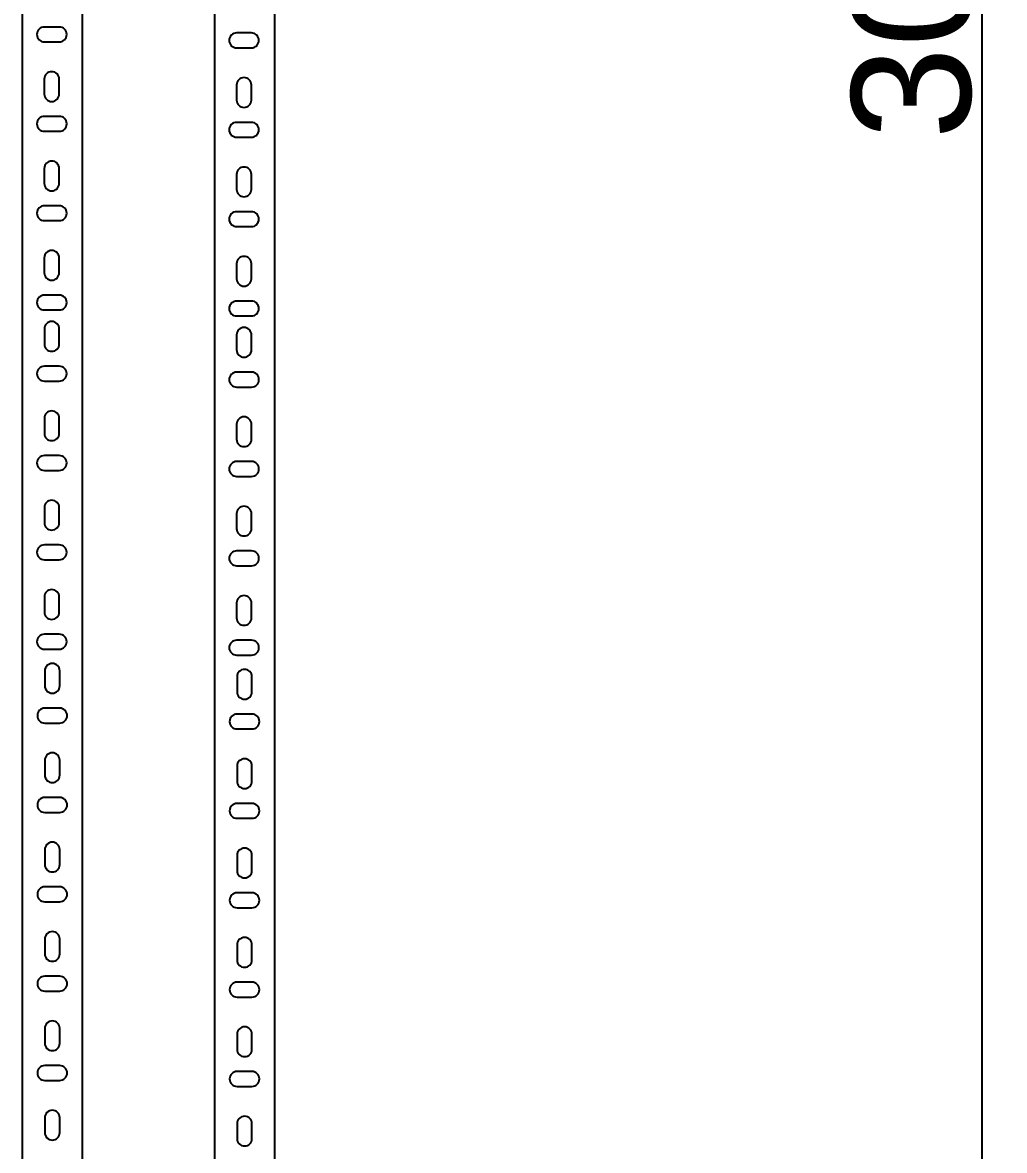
# Model space of a CAD drawing. Header units: millimetres. Extents: x 6614975 to 6624097, y 8742145 to 8746891.
# Drawn here: x 6615652.5 to 6615718.4, y 8745988.8 to 8746064.5 of the extents above; entities that cross this region are included whole.
import ezdxf

# ---------------------------------------------------------------- set-up
doc = ezdxf.new("R2010")
doc.units = ezdxf.units.MM
doc.styles.get("Standard").update_dxf_attribs({"font": 'arial.ttf'})
doc.dimstyles.new('ISO-25', dxfattribs={"dimtxt": 8, "dimasz": 5, "dimexe": 1.5, "dimexo": 0.625, "dimtad": 1, "dimtxsty": 'Standard', "dimcen": 2.5, "dimclrd": 1, "dimclre": 1, "dimclrt": 143, "dimadec": 0, "dimazin": 0, "dimtfac": 1, "dimtmove": 0, "dimatfit": 3, "dimfxl": 1, "dimarcsym": 0})

# ---------------------------------------------------------------- blocks, each defined once
blk = doc.blocks.new('*D255')
at = {"color": 1, "lineweight": -2, "transparency": 16777216}
for p, q in [((6615665.984, 8746216.014), (6615718.356, 8746216.014)), ((6615665.984, 8745916.014), (6615718.356, 8745916.014))]:
    blk.add_line(p, q, dxfattribs=at)
at = {"color": 1, "linetype": 'Continuous', "lineweight": -2, "transparency": 16777216}
blk.add_line((6615716.856, 8745921.014), (6615716.856, 8746211.014), dxfattribs=at)
at = {"color": 1, "transparency": 16777216}
for points in [[(6615716.023, 8746211.014), (6615717.689, 8746211.014), (6615716.856, 8746216.014)], [(6615716.023, 8745921.014), (6615717.689, 8745921.014), (6615716.856, 8745916.014)]]:
    blk.add_solid(points, dxfattribs=at)
at = {"layer": 'Defpoints', "color": 0, "transparency": 16777216}
for p in [(6615665.359, 8746216.014), (6615716.856, 8746216.014), (6615665.359, 8745916.014)]:
    blk.add_point(p, dxfattribs=at)
at = {"color": 143, "transparency": 16777216, "insert": (6615712.144, 8746066.014), "char_height": 8, "attachment_point": 5, "rotation": 90}
blk.add_mtext('300', dxfattribs=at)

msp = doc.modelspace()

# ---------------------------------------------------------------- linework, layer by layer
at = {"color": 7, "true_color": 0xffffff}
for p, q in [((6615652.456, 8745916.414), (6615652.456, 8746216.414)), ((6615656.456, 8746216.414), (6615656.456, 8745916.414)), ((6615656.456, 8746216.414), (6615656.456, 8745916.414)), ((6615656.456, 8746216.414), (6615656.456, 8745916.414)), ((6615656.456, 8746216.414), (6615656.456, 8745916.414)), ((6615656.456, 8746216.414), (6615656.456, 8745916.414)), ((6615656.456, 8746216.414), (6615656.456, 8745916.414)), ((6615665.359, 8745916.014), (6615665.359, 8746216.014)), ((6615669.359, 8746216.014), (6615669.359, 8745916.014)), ((6615669.359, 8746216.014), (6615669.359, 8745916.014)), ((6615669.359, 8746216.014), (6615669.359, 8745916.014)), ((6615669.359, 8746216.014), (6615669.359, 8745916.014)), ((6615669.359, 8746216.014), (6615669.359, 8745916.014)), ((6615669.359, 8746216.014), (6615669.359, 8745916.014))]:
    msp.add_line(p, q, dxfattribs=at)
for points in [[(6615653.916, 8746064.241, 1), (6615653.916, 8746063.241), (6615654.916, 8746063.241, 1), (6615654.916, 8746064.241)], [(6615653.916, 8746064.241, 1), (6615653.916, 8746063.241), (6615654.916, 8746063.241, 1), (6615654.916, 8746064.241)], [(6615653.916, 8746064.241, 1), (6615653.916, 8746063.241), (6615654.916, 8746063.241, 1), (6615654.916, 8746064.241)], [(6615653.916, 8746064.241, 1), (6615653.916, 8746063.241), (6615654.916, 8746063.241, 1), (6615654.916, 8746064.241)], [(6615653.916, 8746064.241, 1), (6615653.916, 8746063.241), (6615654.916, 8746063.241, 1), (6615654.916, 8746064.241)], [(6615653.916, 8746064.241, 1), (6615653.916, 8746063.241), (6615654.916, 8746063.241, 1), (6615654.916, 8746064.241)], [(6615666.819, 8746063.841, 1), (6615666.819, 8746062.841), (6615667.819, 8746062.841, 1), (6615667.819, 8746063.841)], [(6615666.819, 8746063.841, 1), (6615666.819, 8746062.841), (6615667.819, 8746062.841, 1), (6615667.819, 8746063.841)], [(6615666.819, 8746063.841, 1), (6615666.819, 8746062.841), (6615667.819, 8746062.841, 1), (6615667.819, 8746063.841)], [(6615666.819, 8746063.841, 1), (6615666.819, 8746062.841), (6615667.819, 8746062.841, 1), (6615667.819, 8746063.841)], [(6615666.819, 8746063.841, 1), (6615666.819, 8746062.841), (6615667.819, 8746062.841, 1), (6615667.819, 8746063.841)], [(6615666.819, 8746063.841, 1), (6615666.819, 8746062.841), (6615667.819, 8746062.841, 1), (6615667.819, 8746063.841)], [(6615653.916, 8746059.741, 1), (6615654.916, 8746059.741), (6615654.916, 8746060.741, 1), (6615653.916, 8746060.741)], [(6615653.916, 8746059.741, 1), (6615654.916, 8746059.741), (6615654.916, 8746060.741, 1), (6615653.916, 8746060.741)], [(6615653.916, 8746059.741, 1), (6615654.916, 8746059.741), (6615654.916, 8746060.741, 1), (6615653.916, 8746060.741)], [(6615653.916, 8746059.741, 1), (6615654.916, 8746059.741), (6615654.916, 8746060.741, 1), (6615653.916, 8746060.741)], [(6615653.916, 8746059.741, 1), (6615654.916, 8746059.741), (6615654.916, 8746060.741, 1), (6615653.916, 8746060.741)], [(6615653.916, 8746059.741, 1), (6615654.916, 8746059.741), (6615654.916, 8746060.741, 1), (6615653.916, 8746060.741)], [(6615666.819, 8746059.341, 1), (6615667.819, 8746059.341), (6615667.819, 8746060.341, 1), (6615666.819, 8746060.341)], [(6615666.819, 8746059.341, 1), (6615667.819, 8746059.341), (6615667.819, 8746060.341, 1), (6615666.819, 8746060.341)], [(6615666.819, 8746059.341, 1), (6615667.819, 8746059.341), (6615667.819, 8746060.341, 1), (6615666.819, 8746060.341)], [(6615666.819, 8746059.341, 1), (6615667.819, 8746059.341), (6615667.819, 8746060.341, 1), (6615666.819, 8746060.341)], [(6615666.819, 8746059.341, 1), (6615667.819, 8746059.341), (6615667.819, 8746060.341, 1), (6615666.819, 8746060.341)], [(6615666.819, 8746059.341, 1), (6615667.819, 8746059.341), (6615667.819, 8746060.341, 1), (6615666.819, 8746060.341)], [(6615653.916, 8746058.241, 1), (6615653.916, 8746057.241), (6615654.916, 8746057.241, 1), (6615654.916, 8746058.241)], [(6615653.916, 8746058.241, 1), (6615653.916, 8746057.241), (6615654.916, 8746057.241, 1), (6615654.916, 8746058.241)], [(6615653.916, 8746058.241, 1), (6615653.916, 8746057.241), (6615654.916, 8746057.241, 1), (6615654.916, 8746058.241)], [(6615653.916, 8746058.241, 1), (6615653.916, 8746057.241), (6615654.916, 8746057.241, 1), (6615654.916, 8746058.241)], [(6615653.916, 8746058.241, 1), (6615653.916, 8746057.241), (6615654.916, 8746057.241, 1), (6615654.916, 8746058.241)], [(6615653.916, 8746058.241, 1), (6615653.916, 8746057.241), (6615654.916, 8746057.241, 1), (6615654.916, 8746058.241)], [(6615666.819, 8746057.841, 1), (6615666.819, 8746056.841), (6615667.819, 8746056.841, 1), (6615667.819, 8746057.841)], [(6615666.819, 8746057.841, 1), (6615666.819, 8746056.841), (6615667.819, 8746056.841, 1), (6615667.819, 8746057.841)], [(6615666.819, 8746057.841, 1), (6615666.819, 8746056.841), (6615667.819, 8746056.841, 1), (6615667.819, 8746057.841)], [(6615666.819, 8746057.841, 1), (6615666.819, 8746056.841), (6615667.819, 8746056.841, 1), (6615667.819, 8746057.841)], [(6615666.819, 8746057.841, 1), (6615666.819, 8746056.841), (6615667.819, 8746056.841, 1), (6615667.819, 8746057.841)], [(6615666.819, 8746057.841, 1), (6615666.819, 8746056.841), (6615667.819, 8746056.841, 1), (6615667.819, 8746057.841)], [(6615653.916, 8746053.741, 1), (6615654.916, 8746053.741), (6615654.916, 8746054.741, 1), (6615653.916, 8746054.741)], [(6615653.916, 8746053.741, 1), (6615654.916, 8746053.741), (6615654.916, 8746054.741, 1), (6615653.916, 8746054.741)], [(6615653.916, 8746053.741, 1), (6615654.916, 8746053.741), (6615654.916, 8746054.741, 1), (6615653.916, 8746054.741)], [(6615653.916, 8746053.741, 1), (6615654.916, 8746053.741), (6615654.916, 8746054.741, 1), (6615653.916, 8746054.741)], [(6615653.916, 8746053.741, 1), (6615654.916, 8746053.741), (6615654.916, 8746054.741, 1), (6615653.916, 8746054.741)], [(6615653.916, 8746053.741, 1), (6615654.916, 8746053.741), (6615654.916, 8746054.741, 1), (6615653.916, 8746054.741)], [(6615666.819, 8746053.341, 1), (6615667.819, 8746053.341), (6615667.819, 8746054.341, 1), (6615666.819, 8746054.341)], [(6615666.819, 8746053.341, 1), (6615667.819, 8746053.341), (6615667.819, 8746054.341, 1), (6615666.819, 8746054.341)], [(6615666.819, 8746053.341, 1), (6615667.819, 8746053.341), (6615667.819, 8746054.341, 1), (6615666.819, 8746054.341)], [(6615666.819, 8746053.341, 1), (6615667.819, 8746053.341), (6615667.819, 8746054.341, 1), (6615666.819, 8746054.341)], [(6615666.819, 8746053.341, 1), (6615667.819, 8746053.341), (6615667.819, 8746054.341, 1), (6615666.819, 8746054.341)], [(6615666.819, 8746053.341, 1), (6615667.819, 8746053.341), (6615667.819, 8746054.341, 1), (6615666.819, 8746054.341)], [(6615653.916, 8746052.241, 1), (6615653.916, 8746051.241), (6615654.916, 8746051.241, 1), (6615654.916, 8746052.241)], [(6615653.916, 8746052.241, 1), (6615653.916, 8746051.241), (6615654.916, 8746051.241, 1), (6615654.916, 8746052.241)], [(6615653.916, 8746052.241, 1), (6615653.916, 8746051.241), (6615654.916, 8746051.241, 1), (6615654.916, 8746052.241)], [(6615653.916, 8746052.241, 1), (6615653.916, 8746051.241), (6615654.916, 8746051.241, 1), (6615654.916, 8746052.241)], [(6615653.916, 8746052.241, 1), (6615653.916, 8746051.241), (6615654.916, 8746051.241, 1), (6615654.916, 8746052.241)], [(6615653.916, 8746052.241, 1), (6615653.916, 8746051.241), (6615654.916, 8746051.241, 1), (6615654.916, 8746052.241)], [(6615666.819, 8746051.841, 1), (6615666.819, 8746050.841), (6615667.819, 8746050.841, 1), (6615667.819, 8746051.841)], [(6615666.819, 8746051.841, 1), (6615666.819, 8746050.841), (6615667.819, 8746050.841, 1), (6615667.819, 8746051.841)], [(6615666.819, 8746051.841, 1), (6615666.819, 8746050.841), (6615667.819, 8746050.841, 1), (6615667.819, 8746051.841)], [(6615666.819, 8746051.841, 1), (6615666.819, 8746050.841), (6615667.819, 8746050.841, 1), (6615667.819, 8746051.841)], [(6615666.819, 8746051.841, 1), (6615666.819, 8746050.841), (6615667.819, 8746050.841, 1), (6615667.819, 8746051.841)], [(6615666.819, 8746051.841, 1), (6615666.819, 8746050.841), (6615667.819, 8746050.841, 1), (6615667.819, 8746051.841)], [(6615653.916, 8746047.741, 1), (6615654.916, 8746047.741), (6615654.916, 8746048.741, 1), (6615653.916, 8746048.741)], [(6615653.916, 8746047.741, 1), (6615654.916, 8746047.741), (6615654.916, 8746048.741, 1), (6615653.916, 8746048.741)], [(6615653.916, 8746047.741, 1), (6615654.916, 8746047.741), (6615654.916, 8746048.741, 1), (6615653.916, 8746048.741)], [(6615653.916, 8746047.741, 1), (6615654.916, 8746047.741), (6615654.916, 8746048.741, 1), (6615653.916, 8746048.741)], [(6615653.916, 8746047.741, 1), (6615654.916, 8746047.741), (6615654.916, 8746048.741, 1), (6615653.916, 8746048.741)], [(6615653.916, 8746047.741, 1), (6615654.916, 8746047.741), (6615654.916, 8746048.741, 1), (6615653.916, 8746048.741)], [(6615666.819, 8746047.341, 1), (6615667.819, 8746047.341), (6615667.819, 8746048.341, 1), (6615666.819, 8746048.341)], [(6615666.819, 8746047.341, 1), (6615667.819, 8746047.341), (6615667.819, 8746048.341, 1), (6615666.819, 8746048.341)], [(6615666.819, 8746047.341, 1), (6615667.819, 8746047.341), (6615667.819, 8746048.341, 1), (6615666.819, 8746048.341)], [(6615666.819, 8746047.341, 1), (6615667.819, 8746047.341), (6615667.819, 8746048.341, 1), (6615666.819, 8746048.341)], [(6615666.819, 8746047.341, 1), (6615667.819, 8746047.341), (6615667.819, 8746048.341, 1), (6615666.819, 8746048.341)], [(6615666.819, 8746047.341, 1), (6615667.819, 8746047.341), (6615667.819, 8746048.341, 1), (6615666.819, 8746048.341)], [(6615653.916, 8746046.241, 1), (6615653.916, 8746045.241), (6615654.916, 8746045.241, 1), (6615654.916, 8746046.241)], [(6615653.916, 8746046.241, 1), (6615653.916, 8746045.241), (6615654.916, 8746045.241, 1), (6615654.916, 8746046.241)], [(6615653.916, 8746046.241, 1), (6615653.916, 8746045.241), (6615654.916, 8746045.241, 1), (6615654.916, 8746046.241)], [(6615653.916, 8746046.241, 1), (6615653.916, 8746045.241), (6615654.916, 8746045.241, 1), (6615654.916, 8746046.241)], [(6615653.916, 8746046.241, 1), (6615653.916, 8746045.241), (6615654.916, 8746045.241, 1), (6615654.916, 8746046.241)], [(6615653.916, 8746046.241, 1), (6615653.916, 8746045.241), (6615654.916, 8746045.241, 1), (6615654.916, 8746046.241)], [(6615666.819, 8746045.841, 1), (6615666.819, 8746044.841), (6615667.819, 8746044.841, 1), (6615667.819, 8746045.841)], [(6615666.819, 8746045.841, 1), (6615666.819, 8746044.841), (6615667.819, 8746044.841, 1), (6615667.819, 8746045.841)], [(6615666.819, 8746045.841, 1), (6615666.819, 8746044.841), (6615667.819, 8746044.841, 1), (6615667.819, 8746045.841)], [(6615666.819, 8746045.841, 1), (6615666.819, 8746044.841), (6615667.819, 8746044.841, 1), (6615667.819, 8746045.841)], [(6615666.819, 8746045.841, 1), (6615666.819, 8746044.841), (6615667.819, 8746044.841, 1), (6615667.819, 8746045.841)], [(6615666.819, 8746045.841, 1), (6615666.819, 8746044.841), (6615667.819, 8746044.841, 1), (6615667.819, 8746045.841)], [(6615653.919, 8746042.968, 1), (6615654.919, 8746042.968), (6615654.919, 8746043.968, 1), (6615653.919, 8746043.968)], [(6615653.919, 8746042.968, 1), (6615654.919, 8746042.968), (6615654.919, 8746043.968, 1), (6615653.919, 8746043.968)], [(6615653.919, 8746042.968, 1), (6615654.919, 8746042.968), (6615654.919, 8746043.968, 1), (6615653.919, 8746043.968)], [(6615653.919, 8746042.968, 1), (6615654.919, 8746042.968), (6615654.919, 8746043.968, 1), (6615653.919, 8746043.968)], [(6615653.919, 8746042.968, 1), (6615654.919, 8746042.968), (6615654.919, 8746043.968, 1), (6615653.919, 8746043.968)], [(6615653.919, 8746042.968, 1), (6615654.919, 8746042.968), (6615654.919, 8746043.968, 1), (6615653.919, 8746043.968)], [(6615666.822, 8746042.568, 1), (6615667.822, 8746042.568), (6615667.822, 8746043.568, 1), (6615666.822, 8746043.568)], [(6615666.822, 8746042.568, 1), (6615667.822, 8746042.568), (6615667.822, 8746043.568, 1), (6615666.822, 8746043.568)], [(6615666.822, 8746042.568, 1), (6615667.822, 8746042.568), (6615667.822, 8746043.568, 1), (6615666.822, 8746043.568)], [(6615666.822, 8746042.568, 1), (6615667.822, 8746042.568), (6615667.822, 8746043.568, 1), (6615666.822, 8746043.568)], [(6615666.822, 8746042.568, 1), (6615667.822, 8746042.568), (6615667.822, 8746043.568, 1), (6615666.822, 8746043.568)], [(6615666.822, 8746042.568, 1), (6615667.822, 8746042.568), (6615667.822, 8746043.568, 1), (6615666.822, 8746043.568)], [(6615653.919, 8746041.468, 1), (6615653.919, 8746040.468), (6615654.919, 8746040.468, 1), (6615654.919, 8746041.468)], [(6615653.919, 8746041.468, 1), (6615653.919, 8746040.468), (6615654.919, 8746040.468, 1), (6615654.919, 8746041.468)], [(6615653.919, 8746041.468, 1), (6615653.919, 8746040.468), (6615654.919, 8746040.468, 1), (6615654.919, 8746041.468)], [(6615653.919, 8746041.468, 1), (6615653.919, 8746040.468), (6615654.919, 8746040.468, 1), (6615654.919, 8746041.468)], [(6615653.919, 8746041.468, 1), (6615653.919, 8746040.468), (6615654.919, 8746040.468, 1), (6615654.919, 8746041.468)], [(6615653.919, 8746041.468, 1), (6615653.919, 8746040.468), (6615654.919, 8746040.468, 1), (6615654.919, 8746041.468)], [(6615666.822, 8746041.068, 1), (6615666.822, 8746040.068), (6615667.822, 8746040.068, 1), (6615667.822, 8746041.068)], [(6615666.822, 8746041.068, 1), (6615666.822, 8746040.068), (6615667.822, 8746040.068, 1), (6615667.822, 8746041.068)], [(6615666.822, 8746041.068, 1), (6615666.822, 8746040.068), (6615667.822, 8746040.068, 1), (6615667.822, 8746041.068)], [(6615666.822, 8746041.068, 1), (6615666.822, 8746040.068), (6615667.822, 8746040.068, 1), (6615667.822, 8746041.068)], [(6615666.822, 8746041.068, 1), (6615666.822, 8746040.068), (6615667.822, 8746040.068, 1), (6615667.822, 8746041.068)], [(6615666.822, 8746041.068, 1), (6615666.822, 8746040.068), (6615667.822, 8746040.068, 1), (6615667.822, 8746041.068)], [(6615653.919, 8746036.968, 1), (6615654.919, 8746036.968), (6615654.919, 8746037.968, 1), (6615653.919, 8746037.968)], [(6615653.919, 8746036.968, 1), (6615654.919, 8746036.968), (6615654.919, 8746037.968, 1), (6615653.919, 8746037.968)], [(6615653.919, 8746036.968, 1), (6615654.919, 8746036.968), (6615654.919, 8746037.968, 1), (6615653.919, 8746037.968)], [(6615653.919, 8746036.968, 1), (6615654.919, 8746036.968), (6615654.919, 8746037.968, 1), (6615653.919, 8746037.968)], [(6615653.919, 8746036.968, 1), (6615654.919, 8746036.968), (6615654.919, 8746037.968, 1), (6615653.919, 8746037.968)], [(6615653.919, 8746036.968, 1), (6615654.919, 8746036.968), (6615654.919, 8746037.968, 1), (6615653.919, 8746037.968)], [(6615666.822, 8746036.568, 1), (6615667.822, 8746036.568), (6615667.822, 8746037.568, 1), (6615666.822, 8746037.568)], [(6615666.822, 8746036.568, 1), (6615667.822, 8746036.568), (6615667.822, 8746037.568, 1), (6615666.822, 8746037.568)], [(6615666.822, 8746036.568, 1), (6615667.822, 8746036.568), (6615667.822, 8746037.568, 1), (6615666.822, 8746037.568)], [(6615666.822, 8746036.568, 1), (6615667.822, 8746036.568), (6615667.822, 8746037.568, 1), (6615666.822, 8746037.568)], [(6615666.822, 8746036.568, 1), (6615667.822, 8746036.568), (6615667.822, 8746037.568, 1), (6615666.822, 8746037.568)], [(6615666.822, 8746036.568, 1), (6615667.822, 8746036.568), (6615667.822, 8746037.568, 1), (6615666.822, 8746037.568)], [(6615653.919, 8746035.468, 1), (6615653.919, 8746034.468), (6615654.919, 8746034.468, 1), (6615654.919, 8746035.468)], [(6615653.919, 8746035.468, 1), (6615653.919, 8746034.468), (6615654.919, 8746034.468, 1), (6615654.919, 8746035.468)], [(6615653.919, 8746035.468, 1), (6615653.919, 8746034.468), (6615654.919, 8746034.468, 1), (6615654.919, 8746035.468)], [(6615653.919, 8746035.468, 1), (6615653.919, 8746034.468), (6615654.919, 8746034.468, 1), (6615654.919, 8746035.468)], [(6615653.919, 8746035.468, 1), (6615653.919, 8746034.468), (6615654.919, 8746034.468, 1), (6615654.919, 8746035.468)], [(6615653.919, 8746035.468, 1), (6615653.919, 8746034.468), (6615654.919, 8746034.468, 1), (6615654.919, 8746035.468)], [(6615666.822, 8746035.068, 1), (6615666.822, 8746034.068), (6615667.822, 8746034.068, 1), (6615667.822, 8746035.068)], [(6615666.822, 8746035.068, 1), (6615666.822, 8746034.068), (6615667.822, 8746034.068, 1), (6615667.822, 8746035.068)], [(6615666.822, 8746035.068, 1), (6615666.822, 8746034.068), (6615667.822, 8746034.068, 1), (6615667.822, 8746035.068)], [(6615666.822, 8746035.068, 1), (6615666.822, 8746034.068), (6615667.822, 8746034.068, 1), (6615667.822, 8746035.068)], [(6615666.822, 8746035.068, 1), (6615666.822, 8746034.068), (6615667.822, 8746034.068, 1), (6615667.822, 8746035.068)], [(6615666.822, 8746035.068, 1), (6615666.822, 8746034.068), (6615667.822, 8746034.068, 1), (6615667.822, 8746035.068)], [(6615653.919, 8746030.968, 1), (6615654.919, 8746030.968), (6615654.919, 8746031.968, 1), (6615653.919, 8746031.968)], [(6615653.919, 8746030.968, 1), (6615654.919, 8746030.968), (6615654.919, 8746031.968, 1), (6615653.919, 8746031.968)], [(6615653.919, 8746030.968, 1), (6615654.919, 8746030.968), (6615654.919, 8746031.968, 1), (6615653.919, 8746031.968)], [(6615653.919, 8746030.968, 1), (6615654.919, 8746030.968), (6615654.919, 8746031.968, 1), (6615653.919, 8746031.968)], [(6615653.919, 8746030.968, 1), (6615654.919, 8746030.968), (6615654.919, 8746031.968, 1), (6615653.919, 8746031.968)], [(6615653.919, 8746030.968, 1), (6615654.919, 8746030.968), (6615654.919, 8746031.968, 1), (6615653.919, 8746031.968)], [(6615666.822, 8746030.568, 1), (6615667.822, 8746030.568), (6615667.822, 8746031.568, 1), (6615666.822, 8746031.568)], [(6615666.822, 8746030.568, 1), (6615667.822, 8746030.568), (6615667.822, 8746031.568, 1), (6615666.822, 8746031.568)], [(6615666.822, 8746030.568, 1), (6615667.822, 8746030.568), (6615667.822, 8746031.568, 1), (6615666.822, 8746031.568)], [(6615666.822, 8746030.568, 1), (6615667.822, 8746030.568), (6615667.822, 8746031.568, 1), (6615666.822, 8746031.568)], [(6615666.822, 8746030.568, 1), (6615667.822, 8746030.568), (6615667.822, 8746031.568, 1), (6615666.822, 8746031.568)], [(6615666.822, 8746030.568, 1), (6615667.822, 8746030.568), (6615667.822, 8746031.568, 1), (6615666.822, 8746031.568)], [(6615653.919, 8746029.468, 1), (6615653.919, 8746028.468), (6615654.919, 8746028.468, 1), (6615654.919, 8746029.468)], [(6615653.919, 8746029.468, 1), (6615653.919, 8746028.468), (6615654.919, 8746028.468, 1), (6615654.919, 8746029.468)], [(6615653.919, 8746029.468, 1), (6615653.919, 8746028.468), (6615654.919, 8746028.468, 1), (6615654.919, 8746029.468)], [(6615653.919, 8746029.468, 1), (6615653.919, 8746028.468), (6615654.919, 8746028.468, 1), (6615654.919, 8746029.468)], [(6615653.919, 8746029.468, 1), (6615653.919, 8746028.468), (6615654.919, 8746028.468, 1), (6615654.919, 8746029.468)], [(6615653.919, 8746029.468, 1), (6615653.919, 8746028.468), (6615654.919, 8746028.468, 1), (6615654.919, 8746029.468)], [(6615666.822, 8746029.068, 1), (6615666.822, 8746028.068), (6615667.822, 8746028.068, 1), (6615667.822, 8746029.068)], [(6615666.822, 8746029.068, 1), (6615666.822, 8746028.068), (6615667.822, 8746028.068, 1), (6615667.822, 8746029.068)], [(6615666.822, 8746029.068, 1), (6615666.822, 8746028.068), (6615667.822, 8746028.068, 1), (6615667.822, 8746029.068)], [(6615666.822, 8746029.068, 1), (6615666.822, 8746028.068), (6615667.822, 8746028.068, 1), (6615667.822, 8746029.068)], [(6615666.822, 8746029.068, 1), (6615666.822, 8746028.068), (6615667.822, 8746028.068, 1), (6615667.822, 8746029.068)], [(6615666.822, 8746029.068, 1), (6615666.822, 8746028.068), (6615667.822, 8746028.068, 1), (6615667.822, 8746029.068)], [(6615653.919, 8746024.968, 1), (6615654.919, 8746024.968), (6615654.919, 8746025.968, 1), (6615653.919, 8746025.968)], [(6615653.919, 8746024.968, 1), (6615654.919, 8746024.968), (6615654.919, 8746025.968, 1), (6615653.919, 8746025.968)], [(6615653.919, 8746024.968, 1), (6615654.919, 8746024.968), (6615654.919, 8746025.968, 1), (6615653.919, 8746025.968)], [(6615653.919, 8746024.968, 1), (6615654.919, 8746024.968), (6615654.919, 8746025.968, 1), (6615653.919, 8746025.968)], [(6615653.919, 8746024.968, 1), (6615654.919, 8746024.968), (6615654.919, 8746025.968, 1), (6615653.919, 8746025.968)], [(6615653.919, 8746024.968, 1), (6615654.919, 8746024.968), (6615654.919, 8746025.968, 1), (6615653.919, 8746025.968)], [(6615666.822, 8746024.568, 1), (6615667.822, 8746024.568), (6615667.822, 8746025.568, 1), (6615666.822, 8746025.568)], [(6615666.822, 8746024.568, 1), (6615667.822, 8746024.568), (6615667.822, 8746025.568, 1), (6615666.822, 8746025.568)], [(6615666.822, 8746024.568, 1), (6615667.822, 8746024.568), (6615667.822, 8746025.568, 1), (6615666.822, 8746025.568)], [(6615666.822, 8746024.568, 1), (6615667.822, 8746024.568), (6615667.822, 8746025.568, 1), (6615666.822, 8746025.568)], [(6615666.822, 8746024.568, 1), (6615667.822, 8746024.568), (6615667.822, 8746025.568, 1), (6615666.822, 8746025.568)], [(6615666.822, 8746024.568, 1), (6615667.822, 8746024.568), (6615667.822, 8746025.568, 1), (6615666.822, 8746025.568)], [(6615653.919, 8746023.468, 1), (6615653.919, 8746022.468), (6615654.919, 8746022.468, 1), (6615654.919, 8746023.468)], [(6615653.919, 8746023.468, 1), (6615653.919, 8746022.468), (6615654.919, 8746022.468, 1), (6615654.919, 8746023.468)], [(6615653.919, 8746023.468, 1), (6615653.919, 8746022.468), (6615654.919, 8746022.468, 1), (6615654.919, 8746023.468)], [(6615653.919, 8746023.468, 1), (6615653.919, 8746022.468), (6615654.919, 8746022.468, 1), (6615654.919, 8746023.468)], [(6615653.919, 8746023.468, 1), (6615653.919, 8746022.468), (6615654.919, 8746022.468, 1), (6615654.919, 8746023.468)], [(6615653.919, 8746023.468, 1), (6615653.919, 8746022.468), (6615654.919, 8746022.468, 1), (6615654.919, 8746023.468)], [(6615666.822, 8746023.068, 1), (6615666.822, 8746022.068), (6615667.822, 8746022.068, 1), (6615667.822, 8746023.068)], [(6615666.822, 8746023.068, 1), (6615666.822, 8746022.068), (6615667.822, 8746022.068, 1), (6615667.822, 8746023.068)], [(6615666.822, 8746023.068, 1), (6615666.822, 8746022.068), (6615667.822, 8746022.068, 1), (6615667.822, 8746023.068)], [(6615666.822, 8746023.068, 1), (6615666.822, 8746022.068), (6615667.822, 8746022.068, 1), (6615667.822, 8746023.068)], [(6615666.822, 8746023.068, 1), (6615666.822, 8746022.068), (6615667.822, 8746022.068, 1), (6615667.822, 8746023.068)], [(6615666.822, 8746023.068, 1), (6615666.822, 8746022.068), (6615667.822, 8746022.068, 1), (6615667.822, 8746023.068)], [(6615653.949, 8746020.009, 1), (6615654.949, 8746020.009), (6615654.949, 8746021.009, 1), (6615653.949, 8746021.009)], [(6615653.949, 8746020.009, 1), (6615654.949, 8746020.009), (6615654.949, 8746021.009, 1), (6615653.949, 8746021.009)], [(6615653.949, 8746020.009, 1), (6615654.949, 8746020.009), (6615654.949, 8746021.009, 1), (6615653.949, 8746021.009)], [(6615653.949, 8746020.009, 1), (6615654.949, 8746020.009), (6615654.949, 8746021.009, 1), (6615653.949, 8746021.009)], [(6615653.949, 8746020.009, 1), (6615654.949, 8746020.009), (6615654.949, 8746021.009, 1), (6615653.949, 8746021.009)], [(6615653.949, 8746020.009, 1), (6615654.949, 8746020.009), (6615654.949, 8746021.009, 1), (6615653.949, 8746021.009)], [(6615666.852, 8746019.609, 1), (6615667.852, 8746019.609), (6615667.852, 8746020.609, 1), (6615666.852, 8746020.609)], [(6615666.852, 8746019.609, 1), (6615667.852, 8746019.609), (6615667.852, 8746020.609, 1), (6615666.852, 8746020.609)], [(6615666.852, 8746019.609, 1), (6615667.852, 8746019.609), (6615667.852, 8746020.609, 1), (6615666.852, 8746020.609)], [(6615666.852, 8746019.609, 1), (6615667.852, 8746019.609), (6615667.852, 8746020.609, 1), (6615666.852, 8746020.609)], [(6615666.852, 8746019.609, 1), (6615667.852, 8746019.609), (6615667.852, 8746020.609, 1), (6615666.852, 8746020.609)], [(6615666.852, 8746019.609, 1), (6615667.852, 8746019.609), (6615667.852, 8746020.609, 1), (6615666.852, 8746020.609)], [(6615653.949, 8746018.509, 1), (6615653.949, 8746017.509), (6615654.949, 8746017.509, 1), (6615654.949, 8746018.509)], [(6615653.949, 8746018.509, 1), (6615653.949, 8746017.509), (6615654.949, 8746017.509, 1), (6615654.949, 8746018.509)], [(6615653.949, 8746018.509, 1), (6615653.949, 8746017.509), (6615654.949, 8746017.509, 1), (6615654.949, 8746018.509)], [(6615653.949, 8746018.509, 1), (6615653.949, 8746017.509), (6615654.949, 8746017.509, 1), (6615654.949, 8746018.509)], [(6615653.949, 8746018.509, 1), (6615653.949, 8746017.509), (6615654.949, 8746017.509, 1), (6615654.949, 8746018.509)], [(6615653.949, 8746018.509, 1), (6615653.949, 8746017.509), (6615654.949, 8746017.509, 1), (6615654.949, 8746018.509)], [(6615666.852, 8746018.109, 1), (6615666.852, 8746017.109), (6615667.852, 8746017.109, 1), (6615667.852, 8746018.109)], [(6615666.852, 8746018.109, 1), (6615666.852, 8746017.109), (6615667.852, 8746017.109, 1), (6615667.852, 8746018.109)], [(6615666.852, 8746018.109, 1), (6615666.852, 8746017.109), (6615667.852, 8746017.109, 1), (6615667.852, 8746018.109)], [(6615666.852, 8746018.109, 1), (6615666.852, 8746017.109), (6615667.852, 8746017.109, 1), (6615667.852, 8746018.109)], [(6615666.852, 8746018.109, 1), (6615666.852, 8746017.109), (6615667.852, 8746017.109, 1), (6615667.852, 8746018.109)], [(6615666.852, 8746018.109, 1), (6615666.852, 8746017.109), (6615667.852, 8746017.109, 1), (6615667.852, 8746018.109)], [(6615653.949, 8746014.009, 1), (6615654.949, 8746014.009), (6615654.949, 8746015.009, 1), (6615653.949, 8746015.009)], [(6615653.949, 8746014.009, 1), (6615654.949, 8746014.009), (6615654.949, 8746015.009, 1), (6615653.949, 8746015.009)], [(6615653.949, 8746014.009, 1), (6615654.949, 8746014.009), (6615654.949, 8746015.009, 1), (6615653.949, 8746015.009)], [(6615653.949, 8746014.009, 1), (6615654.949, 8746014.009), (6615654.949, 8746015.009, 1), (6615653.949, 8746015.009)], [(6615653.949, 8746014.009, 1), (6615654.949, 8746014.009), (6615654.949, 8746015.009, 1), (6615653.949, 8746015.009)], [(6615653.949, 8746014.009, 1), (6615654.949, 8746014.009), (6615654.949, 8746015.009, 1), (6615653.949, 8746015.009)], [(6615666.852, 8746013.609, 1), (6615667.852, 8746013.609), (6615667.852, 8746014.609, 1), (6615666.852, 8746014.609)], [(6615666.852, 8746013.609, 1), (6615667.852, 8746013.609), (6615667.852, 8746014.609, 1), (6615666.852, 8746014.609)], [(6615666.852, 8746013.609, 1), (6615667.852, 8746013.609), (6615667.852, 8746014.609, 1), (6615666.852, 8746014.609)], [(6615666.852, 8746013.609, 1), (6615667.852, 8746013.609), (6615667.852, 8746014.609, 1), (6615666.852, 8746014.609)], [(6615666.852, 8746013.609, 1), (6615667.852, 8746013.609), (6615667.852, 8746014.609, 1), (6615666.852, 8746014.609)], [(6615666.852, 8746013.609, 1), (6615667.852, 8746013.609), (6615667.852, 8746014.609, 1), (6615666.852, 8746014.609)], [(6615653.949, 8746012.509, 1), (6615653.949, 8746011.509), (6615654.949, 8746011.509, 1), (6615654.949, 8746012.509)], [(6615653.949, 8746012.509, 1), (6615653.949, 8746011.509), (6615654.949, 8746011.509, 1), (6615654.949, 8746012.509)], [(6615653.949, 8746012.509, 1), (6615653.949, 8746011.509), (6615654.949, 8746011.509, 1), (6615654.949, 8746012.509)], [(6615653.949, 8746012.509, 1), (6615653.949, 8746011.509), (6615654.949, 8746011.509, 1), (6615654.949, 8746012.509)], [(6615653.949, 8746012.509, 1), (6615653.949, 8746011.509), (6615654.949, 8746011.509, 1), (6615654.949, 8746012.509)], [(6615653.949, 8746012.509, 1), (6615653.949, 8746011.509), (6615654.949, 8746011.509, 1), (6615654.949, 8746012.509)], [(6615666.852, 8746012.109, 1), (6615666.852, 8746011.109), (6615667.852, 8746011.109, 1), (6615667.852, 8746012.109)], [(6615666.852, 8746012.109, 1), (6615666.852, 8746011.109), (6615667.852, 8746011.109, 1), (6615667.852, 8746012.109)], [(6615666.852, 8746012.109, 1), (6615666.852, 8746011.109), (6615667.852, 8746011.109, 1), (6615667.852, 8746012.109)], [(6615666.852, 8746012.109, 1), (6615666.852, 8746011.109), (6615667.852, 8746011.109, 1), (6615667.852, 8746012.109)], [(6615666.852, 8746012.109, 1), (6615666.852, 8746011.109), (6615667.852, 8746011.109, 1), (6615667.852, 8746012.109)], [(6615666.852, 8746012.109, 1), (6615666.852, 8746011.109), (6615667.852, 8746011.109, 1), (6615667.852, 8746012.109)], [(6615653.949, 8746008.009, 1), (6615654.949, 8746008.009), (6615654.949, 8746009.009, 1), (6615653.949, 8746009.009)], [(6615653.949, 8746008.009, 1), (6615654.949, 8746008.009), (6615654.949, 8746009.009, 1), (6615653.949, 8746009.009)], [(6615653.949, 8746008.009, 1), (6615654.949, 8746008.009), (6615654.949, 8746009.009, 1), (6615653.949, 8746009.009)], [(6615653.949, 8746008.009, 1), (6615654.949, 8746008.009), (6615654.949, 8746009.009, 1), (6615653.949, 8746009.009)], [(6615653.949, 8746008.009, 1), (6615654.949, 8746008.009), (6615654.949, 8746009.009, 1), (6615653.949, 8746009.009)], [(6615653.949, 8746008.009, 1), (6615654.949, 8746008.009), (6615654.949, 8746009.009, 1), (6615653.949, 8746009.009)], [(6615666.852, 8746007.609, 1), (6615667.852, 8746007.609), (6615667.852, 8746008.609, 1), (6615666.852, 8746008.609)], [(6615666.852, 8746007.609, 1), (6615667.852, 8746007.609), (6615667.852, 8746008.609, 1), (6615666.852, 8746008.609)], [(6615666.852, 8746007.609, 1), (6615667.852, 8746007.609), (6615667.852, 8746008.609, 1), (6615666.852, 8746008.609)], [(6615666.852, 8746007.609, 1), (6615667.852, 8746007.609), (6615667.852, 8746008.609, 1), (6615666.852, 8746008.609)], [(6615666.852, 8746007.609, 1), (6615667.852, 8746007.609), (6615667.852, 8746008.609, 1), (6615666.852, 8746008.609)], [(6615666.852, 8746007.609, 1), (6615667.852, 8746007.609), (6615667.852, 8746008.609, 1), (6615666.852, 8746008.609)], [(6615653.949, 8746006.509, 1), (6615653.949, 8746005.509), (6615654.949, 8746005.509, 1), (6615654.949, 8746006.509)], [(6615653.949, 8746006.509, 1), (6615653.949, 8746005.509), (6615654.949, 8746005.509, 1), (6615654.949, 8746006.509)], [(6615653.949, 8746006.509, 1), (6615653.949, 8746005.509), (6615654.949, 8746005.509, 1), (6615654.949, 8746006.509)], [(6615653.949, 8746006.509, 1), (6615653.949, 8746005.509), (6615654.949, 8746005.509, 1), (6615654.949, 8746006.509)], [(6615653.949, 8746006.509, 1), (6615653.949, 8746005.509), (6615654.949, 8746005.509, 1), (6615654.949, 8746006.509)], [(6615653.949, 8746006.509, 1), (6615653.949, 8746005.509), (6615654.949, 8746005.509, 1), (6615654.949, 8746006.509)], [(6615666.852, 8746006.109, 1), (6615666.852, 8746005.109), (6615667.852, 8746005.109, 1), (6615667.852, 8746006.109)], [(6615666.852, 8746006.109, 1), (6615666.852, 8746005.109), (6615667.852, 8746005.109, 1), (6615667.852, 8746006.109)], [(6615666.852, 8746006.109, 1), (6615666.852, 8746005.109), (6615667.852, 8746005.109, 1), (6615667.852, 8746006.109)], [(6615666.852, 8746006.109, 1), (6615666.852, 8746005.109), (6615667.852, 8746005.109, 1), (6615667.852, 8746006.109)], [(6615666.852, 8746006.109, 1), (6615666.852, 8746005.109), (6615667.852, 8746005.109, 1), (6615667.852, 8746006.109)], [(6615666.852, 8746006.109, 1), (6615666.852, 8746005.109), (6615667.852, 8746005.109, 1), (6615667.852, 8746006.109)], [(6615653.949, 8746002.009, 1), (6615654.949, 8746002.009), (6615654.949, 8746003.009, 1), (6615653.949, 8746003.009)], [(6615653.949, 8746002.009, 1), (6615654.949, 8746002.009), (6615654.949, 8746003.009, 1), (6615653.949, 8746003.009)], [(6615653.949, 8746002.009, 1), (6615654.949, 8746002.009), (6615654.949, 8746003.009, 1), (6615653.949, 8746003.009)], [(6615653.949, 8746002.009, 1), (6615654.949, 8746002.009), (6615654.949, 8746003.009, 1), (6615653.949, 8746003.009)], [(6615653.949, 8746002.009, 1), (6615654.949, 8746002.009), (6615654.949, 8746003.009, 1), (6615653.949, 8746003.009)], [(6615653.949, 8746002.009, 1), (6615654.949, 8746002.009), (6615654.949, 8746003.009, 1), (6615653.949, 8746003.009)], [(6615666.852, 8746001.609, 1), (6615667.852, 8746001.609), (6615667.852, 8746002.609, 1), (6615666.852, 8746002.609)], [(6615666.852, 8746001.609, 1), (6615667.852, 8746001.609), (6615667.852, 8746002.609, 1), (6615666.852, 8746002.609)], [(6615666.852, 8746001.609, 1), (6615667.852, 8746001.609), (6615667.852, 8746002.609, 1), (6615666.852, 8746002.609)], [(6615666.852, 8746001.609, 1), (6615667.852, 8746001.609), (6615667.852, 8746002.609, 1), (6615666.852, 8746002.609)], [(6615666.852, 8746001.609, 1), (6615667.852, 8746001.609), (6615667.852, 8746002.609, 1), (6615666.852, 8746002.609)], [(6615666.852, 8746001.609, 1), (6615667.852, 8746001.609), (6615667.852, 8746002.609, 1), (6615666.852, 8746002.609)], [(6615653.949, 8746000.509, 1), (6615653.949, 8745999.509), (6615654.949, 8745999.509, 1), (6615654.949, 8746000.509)], [(6615653.949, 8746000.509, 1), (6615653.949, 8745999.509), (6615654.949, 8745999.509, 1), (6615654.949, 8746000.509)], [(6615653.949, 8746000.509, 1), (6615653.949, 8745999.509), (6615654.949, 8745999.509, 1), (6615654.949, 8746000.509)], [(6615653.949, 8746000.509, 1), (6615653.949, 8745999.509), (6615654.949, 8745999.509, 1), (6615654.949, 8746000.509)], [(6615653.949, 8746000.509, 1), (6615653.949, 8745999.509), (6615654.949, 8745999.509, 1), (6615654.949, 8746000.509)], [(6615653.949, 8746000.509, 1), (6615653.949, 8745999.509), (6615654.949, 8745999.509, 1), (6615654.949, 8746000.509)], [(6615666.852, 8746000.109, 1), (6615666.852, 8745999.109), (6615667.852, 8745999.109, 1), (6615667.852, 8746000.109)], [(6615666.852, 8746000.109, 1), (6615666.852, 8745999.109), (6615667.852, 8745999.109, 1), (6615667.852, 8746000.109)], [(6615666.852, 8746000.109, 1), (6615666.852, 8745999.109), (6615667.852, 8745999.109, 1), (6615667.852, 8746000.109)], [(6615666.852, 8746000.109, 1), (6615666.852, 8745999.109), (6615667.852, 8745999.109, 1), (6615667.852, 8746000.109)], [(6615666.852, 8746000.109, 1), (6615666.852, 8745999.109), (6615667.852, 8745999.109, 1), (6615667.852, 8746000.109)], [(6615666.852, 8746000.109, 1), (6615666.852, 8745999.109), (6615667.852, 8745999.109, 1), (6615667.852, 8746000.109)], [(6615653.949, 8745996.009, 1), (6615654.949, 8745996.009), (6615654.949, 8745997.009, 1), (6615653.949, 8745997.009)], [(6615653.949, 8745996.009, 1), (6615654.949, 8745996.009), (6615654.949, 8745997.009, 1), (6615653.949, 8745997.009)], [(6615653.949, 8745996.009, 1), (6615654.949, 8745996.009), (6615654.949, 8745997.009, 1), (6615653.949, 8745997.009)], [(6615653.949, 8745996.009, 1), (6615654.949, 8745996.009), (6615654.949, 8745997.009, 1), (6615653.949, 8745997.009)], [(6615653.949, 8745996.009, 1), (6615654.949, 8745996.009), (6615654.949, 8745997.009, 1), (6615653.949, 8745997.009)], [(6615653.949, 8745996.009, 1), (6615654.949, 8745996.009), (6615654.949, 8745997.009, 1), (6615653.949, 8745997.009)], [(6615666.852, 8745995.609, 1), (6615667.852, 8745995.609), (6615667.852, 8745996.609, 1), (6615666.852, 8745996.609)], [(6615666.852, 8745995.609, 1), (6615667.852, 8745995.609), (6615667.852, 8745996.609, 1), (6615666.852, 8745996.609)], [(6615666.852, 8745995.609, 1), (6615667.852, 8745995.609), (6615667.852, 8745996.609, 1), (6615666.852, 8745996.609)], [(6615666.852, 8745995.609, 1), (6615667.852, 8745995.609), (6615667.852, 8745996.609, 1), (6615666.852, 8745996.609)], [(6615666.852, 8745995.609, 1), (6615667.852, 8745995.609), (6615667.852, 8745996.609, 1), (6615666.852, 8745996.609)], [(6615666.852, 8745995.609, 1), (6615667.852, 8745995.609), (6615667.852, 8745996.609, 1), (6615666.852, 8745996.609)], [(6615653.949, 8745994.509, 1), (6615653.949, 8745993.509), (6615654.949, 8745993.509, 1), (6615654.949, 8745994.509)], [(6615653.949, 8745994.509, 1), (6615653.949, 8745993.509), (6615654.949, 8745993.509, 1), (6615654.949, 8745994.509)], [(6615653.949, 8745994.509, 1), (6615653.949, 8745993.509), (6615654.949, 8745993.509, 1), (6615654.949, 8745994.509)], [(6615653.949, 8745994.509, 1), (6615653.949, 8745993.509), (6615654.949, 8745993.509, 1), (6615654.949, 8745994.509)], [(6615653.949, 8745994.509, 1), (6615653.949, 8745993.509), (6615654.949, 8745993.509, 1), (6615654.949, 8745994.509)], [(6615653.949, 8745994.509, 1), (6615653.949, 8745993.509), (6615654.949, 8745993.509, 1), (6615654.949, 8745994.509)], [(6615666.852, 8745994.109, 1), (6615666.852, 8745993.109), (6615667.852, 8745993.109, 1), (6615667.852, 8745994.109)], [(6615666.852, 8745994.109, 1), (6615666.852, 8745993.109), (6615667.852, 8745993.109, 1), (6615667.852, 8745994.109)], [(6615666.852, 8745994.109, 1), (6615666.852, 8745993.109), (6615667.852, 8745993.109, 1), (6615667.852, 8745994.109)], [(6615666.852, 8745994.109, 1), (6615666.852, 8745993.109), (6615667.852, 8745993.109, 1), (6615667.852, 8745994.109)], [(6615666.852, 8745994.109, 1), (6615666.852, 8745993.109), (6615667.852, 8745993.109, 1), (6615667.852, 8745994.109)], [(6615666.852, 8745994.109, 1), (6615666.852, 8745993.109), (6615667.852, 8745993.109, 1), (6615667.852, 8745994.109)], [(6615653.949, 8745990.009, 1), (6615654.949, 8745990.009), (6615654.949, 8745991.009, 1), (6615653.949, 8745991.009)], [(6615653.949, 8745990.009, 1), (6615654.949, 8745990.009), (6615654.949, 8745991.009, 1), (6615653.949, 8745991.009)], [(6615653.949, 8745990.009, 1), (6615654.949, 8745990.009), (6615654.949, 8745991.009, 1), (6615653.949, 8745991.009)], [(6615653.949, 8745990.009, 1), (6615654.949, 8745990.009), (6615654.949, 8745991.009, 1), (6615653.949, 8745991.009)], [(6615653.949, 8745990.009, 1), (6615654.949, 8745990.009), (6615654.949, 8745991.009, 1), (6615653.949, 8745991.009)], [(6615653.949, 8745990.009, 1), (6615654.949, 8745990.009), (6615654.949, 8745991.009, 1), (6615653.949, 8745991.009)], [(6615666.852, 8745989.609, 1), (6615667.852, 8745989.609), (6615667.852, 8745990.609, 1), (6615666.852, 8745990.609)], [(6615666.852, 8745989.609, 1), (6615667.852, 8745989.609), (6615667.852, 8745990.609, 1), (6615666.852, 8745990.609)], [(6615666.852, 8745989.609, 1), (6615667.852, 8745989.609), (6615667.852, 8745990.609, 1), (6615666.852, 8745990.609)], [(6615666.852, 8745989.609, 1), (6615667.852, 8745989.609), (6615667.852, 8745990.609, 1), (6615666.852, 8745990.609)], [(6615666.852, 8745989.609, 1), (6615667.852, 8745989.609), (6615667.852, 8745990.609, 1), (6615666.852, 8745990.609)], [(6615666.852, 8745989.609, 1), (6615667.852, 8745989.609), (6615667.852, 8745990.609, 1), (6615666.852, 8745990.609)]]:
    msp.add_lwpolyline(points, format="xyb", close=True)

# ---------------------------------------------------------------- dimensions: what is measured, and where the dimension line sits
dim = msp.add_linear_dim(base=(6615716.856, 8746216.014), p1=(6615665.359, 8745916.014), p2=(6615665.359, 8746216.014), angle=90, dimstyle='ISO-25', dxfattribs=at)
dim.commit()
dim.dimension.update_dxf_attribs({"geometry": '*D255', "text_midpoint": (6615712.144, 8746066.014)})

doc.saveas('drawing.dxf')
